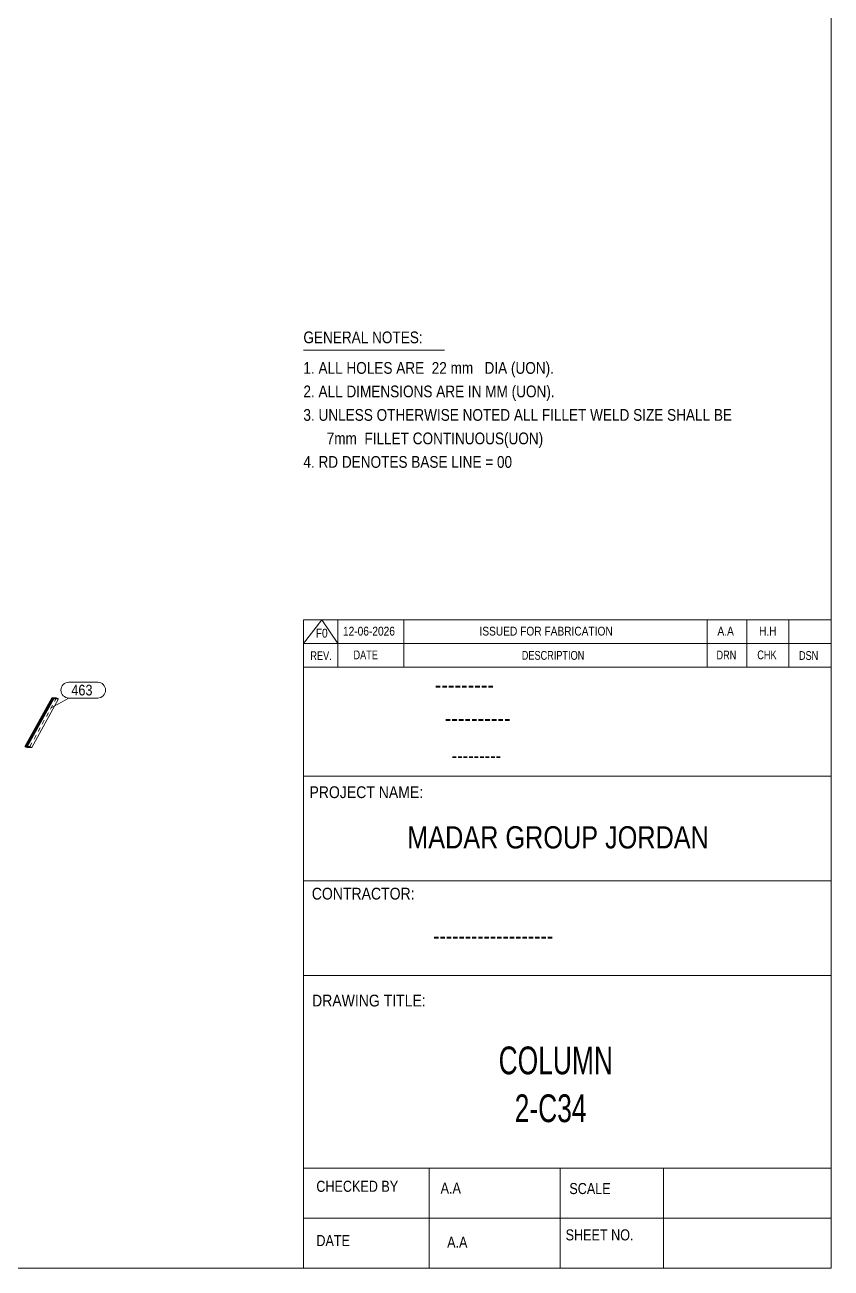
# Model space of a CAD drawing. Header units: millimetres. Extents: x 2 to 825, y 1 to 579.
# Drawn here: x 636.3 to 825, y 5 to 296 of the extents above; entities that cross this region are included whole.
import ezdxf

# ---------------------------------------------------------------- set-up
doc = ezdxf.new("R2010")
doc.units = ezdxf.units.MM
doc.linetypes.add('XKITLINE00', pattern=[0])
doc.linetypes.add('XKITLINE01', pattern=[4, 1, -1, 1, -1])
for name, color, linetype, lineweight in [('DrawingSheet', 5, 'Continuous', 0), ('OtherObjectType', 7, 'Continuous', 0), ('Part', 2, 'Continuous', 0), ('PartMark', 7, 'Continuous', 0)]:
    doc.layers.add(name, color=color, linetype=linetype, lineweight=lineweight)
doc.styles.add('@ARIAL_UNICODE_MS_BOLD', font='ARIAL.TTF')
doc.styles.add('ARIAL', font='ARIAL.TTF')
doc.styles.add('ARIAL_NARROW', font='ARIALN.TTF')
doc.styles.add('COMIC_SANS_MS_BOLD', font='COMICBD.TTF')
doc.styles.add('SWIS721_EX_BT', font='ARIAL.TTF')
doc.styles.add('SWISSE', font='ARIAL.TTF')

# ---------------------------------------------------------------- blocks, each defined once
blk = doc.blocks.new('*A17')
at = {"layer": 'Part', "color": 7, "linetype": 'XKITLINE00', "lineweight": 0}
for p, q in [((642.29, 136.8), (641.6, 136.6)), ((642.32, 136.85), (641.64, 136.66)), ((642.35, 136.91), (641.67, 136.72)), ((642.39, 136.97), (641.7, 136.78)), ((642.42, 137.03), (641.74, 136.84)), ((642.45, 137.09), (641.77, 136.9)), ((642.48, 137.15), (641.8, 136.96)), ((642.52, 137.21), (641.83, 137.01)), ((642.55, 137.27), (641.87, 137.07)), ((642.58, 137.33), (641.9, 137.13)), ((642.62, 137.39), (641.93, 137.19)), ((642.65, 137.45), (641.97, 137.25)), ((642.68, 137.51), (642, 137.31)), ((642.71, 137.56), (642.03, 137.37)), ((642.75, 137.62), (642.06, 137.43)), ((642.78, 137.68), (642.1, 137.49)), ((642.81, 137.74), (642.13, 137.55)), ((642.85, 137.8), (642.16, 137.61)), ((642.88, 137.86), (642.2, 137.66)), ((642.91, 137.92), (642.23, 137.72)), ((642.94, 137.98), (642.26, 137.78)), ((642.98, 138.04), (642.29, 137.84)), ((643.01, 138.1), (642.33, 137.9)), ((643.04, 138.16), (642.36, 137.96)), ((643.08, 138.21), (642.39, 138.02)), ((643.02, 138.25), (642.43, 138.08)), ((642.96, 138.28), (642.46, 138.14)), ((642.9, 138.31), (642.49, 138.2)), ((642.84, 138.35), (642.52, 138.26)), ((642.78, 138.38), (642.56, 138.32)), ((642.72, 138.41), (642.59, 138.37)), ((642.64, 138.44), (642.62, 138.43)), ((640.68, 133.9), (640, 133.7)), ((640.71, 133.96), (640.03, 133.76)), ((640.74, 134.02), (640.06, 133.82)), ((640.78, 134.08), (640.09, 133.88)), ((640.81, 134.13), (640.13, 133.94)), ((640.84, 134.19), (640.16, 134)), ((640.88, 134.25), (640.19, 134.06)), ((640.91, 134.31), (640.23, 134.12)), ((640.94, 134.37), (640.26, 134.18)), ((640.97, 134.43), (640.29, 134.23)), ((641.01, 134.49), (640.32, 134.29)), ((641.04, 134.55), (640.36, 134.35)), ((641.07, 134.61), (640.39, 134.41)), ((641.11, 134.67), (640.42, 134.47)), ((641.14, 134.73), (640.46, 134.53)), ((641.17, 134.78), (640.49, 134.59)), ((641.2, 134.84), (640.52, 134.65)), ((641.24, 134.9), (640.55, 134.71)), ((641.27, 134.96), (640.59, 134.77)), ((641.3, 135.02), (640.62, 134.83)), ((641.34, 135.08), (640.65, 134.89)), ((641.37, 135.14), (640.69, 134.94)), ((641.4, 135.2), (640.72, 135)), ((641.43, 135.26), (640.75, 135.06)), ((641.47, 135.32), (640.78, 135.12)), ((641.5, 135.38), (640.82, 135.18)), ((641.53, 135.44), (640.85, 135.24)), ((641.57, 135.49), (640.88, 135.3)), ((641.6, 135.55), (640.92, 135.36)), ((641.63, 135.61), (640.95, 135.42)), ((641.66, 135.67), (640.98, 135.48)), ((641.7, 135.73), (641.01, 135.54)), ((641.73, 135.79), (641.05, 135.59)), ((641.76, 135.85), (641.08, 135.65)), ((641.8, 135.91), (641.11, 135.71)), ((641.83, 135.97), (641.15, 135.77)), ((641.86, 136.03), (641.18, 135.83)), ((641.89, 136.09), (641.21, 135.89)), ((641.93, 136.15), (641.24, 135.95)), ((641.96, 136.2), (641.28, 136.01)), ((641.99, 136.26), (641.31, 136.07)), ((642.02, 136.32), (641.34, 136.13)), ((642.06, 136.38), (641.38, 136.19)), ((642.09, 136.44), (641.41, 136.25)), ((642.12, 136.5), (641.44, 136.3)), ((642.16, 136.56), (641.47, 136.36)), ((642.19, 136.62), (641.51, 136.42)), ((642.22, 136.68), (641.54, 136.48)), ((642.25, 136.74), (641.57, 136.54)), ((639.07, 131), (638.39, 130.8)), ((639.1, 131.06), (638.42, 130.86)), ((639.14, 131.12), (638.45, 130.92)), ((639.17, 131.18), (638.49, 130.98)), ((639.2, 131.24), (638.52, 131.04)), ((639.23, 131.3), (638.55, 131.1)), ((639.27, 131.35), (638.58, 131.16)), ((639.3, 131.41), (638.62, 131.22)), ((639.33, 131.47), (638.65, 131.28)), ((639.37, 131.53), (638.68, 131.34)), ((639.4, 131.59), (638.72, 131.4)), ((639.43, 131.65), (638.75, 131.46)), ((639.46, 131.71), (638.78, 131.51)), ((639.5, 131.77), (638.81, 131.57)), ((639.53, 131.83), (638.85, 131.63)), ((639.56, 131.89), (638.88, 131.69)), ((639.6, 131.95), (638.91, 131.75)), ((639.63, 132.01), (638.95, 131.81)), ((639.66, 132.06), (638.98, 131.87)), ((639.69, 132.12), (639.01, 131.93)), ((639.73, 132.18), (639.04, 131.99)), ((639.76, 132.24), (639.08, 132.05)), ((639.79, 132.3), (639.11, 132.11)), ((639.83, 132.36), (639.14, 132.16)), ((639.86, 132.42), (639.18, 132.22)), ((639.89, 132.48), (639.21, 132.28)), ((639.92, 132.54), (639.24, 132.34)), ((639.96, 132.6), (639.27, 132.4)), ((639.99, 132.66), (639.31, 132.46)), ((640.02, 132.71), (639.34, 132.52)), ((640.06, 132.77), (639.37, 132.58)), ((640.09, 132.83), (639.41, 132.64)), ((640.12, 132.89), (639.44, 132.7)), ((640.15, 132.95), (639.47, 132.76)), ((640.19, 133.01), (639.5, 132.82)), ((640.22, 133.07), (639.54, 132.87)), ((640.25, 133.13), (639.57, 132.93)), ((640.29, 133.19), (639.6, 132.99)), ((640.32, 133.25), (639.64, 133.05)), ((640.35, 133.31), (639.67, 133.11)), ((640.38, 133.37), (639.7, 133.17)), ((640.42, 133.42), (639.73, 133.23)), ((640.45, 133.48), (639.77, 133.29)), ((640.48, 133.54), (639.8, 133.35)), ((640.52, 133.6), (639.83, 133.41)), ((640.55, 133.66), (639.87, 133.47)), ((640.58, 133.72), (639.9, 133.53)), ((640.61, 133.78), (639.93, 133.58)), ((640.65, 133.84), (639.96, 133.64)), ((637.43, 128.04), (636.75, 127.85)), ((637.46, 128.1), (636.78, 127.91)), ((637.5, 128.16), (636.81, 127.97)), ((637.53, 128.22), (636.85, 128.03)), ((637.56, 128.28), (636.88, 128.08)), ((637.59, 128.34), (636.91, 128.14)), ((637.63, 128.4), (636.94, 128.2)), ((637.66, 128.46), (636.98, 128.26)), ((637.69, 128.52), (637.01, 128.32)), ((637.72, 128.58), (637.04, 128.38)), ((637.76, 128.63), (637.08, 128.44)), ((637.79, 128.69), (637.11, 128.5)), ((637.82, 128.75), (637.14, 128.56)), ((637.86, 128.81), (637.17, 128.62)), ((637.89, 128.87), (637.21, 128.68)), ((637.92, 128.93), (637.24, 128.73)), ((637.95, 128.99), (637.27, 128.79)), ((637.99, 129.05), (637.3, 128.85)), ((638.02, 129.11), (637.34, 128.91)), ((638.05, 129.17), (637.37, 128.97)), ((638.09, 129.23), (637.4, 129.03)), ((638.12, 129.28), (637.44, 129.09)), ((638.15, 129.34), (637.47, 129.15)), ((638.18, 129.4), (637.5, 129.21)), ((638.22, 129.46), (637.53, 129.27)), ((638.25, 129.52), (637.57, 129.33)), ((638.28, 129.58), (637.6, 129.39)), ((638.32, 129.64), (637.63, 129.44)), ((638.35, 129.7), (637.67, 129.5)), ((638.38, 129.76), (637.7, 129.56)), ((638.41, 129.82), (637.73, 129.62)), ((638.45, 129.88), (637.76, 129.68)), ((638.48, 129.94), (637.8, 129.74)), ((638.51, 129.99), (637.83, 129.8)), ((638.55, 130.05), (637.86, 129.86)), ((638.58, 130.11), (637.9, 129.92)), ((638.61, 130.17), (637.93, 129.98)), ((638.64, 130.23), (637.96, 130.04)), ((638.68, 130.29), (637.99, 130.09)), ((638.71, 130.35), (638.03, 130.15)), ((638.74, 130.41), (638.06, 130.21)), ((638.78, 130.47), (638.09, 130.27)), ((638.81, 130.53), (638.13, 130.33)), ((638.84, 130.59), (638.16, 130.39)), ((638.87, 130.65), (638.19, 130.45)), ((638.91, 130.7), (638.22, 130.51)), ((638.94, 130.76), (638.26, 130.57)), ((638.97, 130.82), (638.29, 130.63)), ((639.01, 130.88), (638.32, 130.69)), ((639.04, 130.94), (638.36, 130.75)), ((637, 127.27), (636.32, 127.08)), ((637.04, 127.33), (636.35, 127.14)), ((636.97, 127.22), (636.37, 127.04)), ((637.07, 127.39), (636.39, 127.2)), ((637.1, 127.45), (636.42, 127.26)), ((636.94, 127.16), (636.43, 127.01)), ((637.13, 127.51), (636.45, 127.32)), ((637.17, 127.57), (636.48, 127.37)), ((636.9, 127.1), (636.49, 126.98)), ((637.2, 127.63), (636.52, 127.43)), ((637.23, 127.69), (636.55, 127.49)), ((636.87, 127.04), (636.55, 126.95)), ((637.27, 127.75), (636.58, 127.55)), ((636.84, 126.98), (636.61, 126.91)), ((637.3, 127.81), (636.62, 127.61)), ((637.33, 127.87), (636.65, 127.67)), ((636.81, 126.92), (636.67, 126.88)), ((637.36, 127.92), (636.68, 127.73)), ((637.4, 127.98), (636.71, 127.79))]:
    blk.add_line(p, q, dxfattribs=at)
blk = doc.blocks.new('*A146')
at = {"layer": 'Part', "color": 2, "linetype": 'XKITLINE00', "lineweight": 0}
for p, q in [((636.32, 127.08), (642.64, 138.46)), ((643.08, 138.21), (636.76, 126.83)), ((644.18, 138.21), (637.93, 126.83)), ((643.74, 138.46), (642.64, 138.46)), ((642.64, 138.46), (643.08, 138.21)), ((644.18, 138.21), (643.08, 138.21)), ((643.74, 138.46), (644.18, 138.21)), ((636.76, 126.83), (636.32, 127.08)), ((637.93, 126.83), (636.76, 126.83))]:
    blk.add_line(p, q, dxfattribs=at)
at = {"layer": 'Part', "color": 7, "linetype": 'XKITLINE01', "lineweight": 0}
for p, q in [((637.5, 127.08), (643.74, 138.46)), ((637.5, 127.08), (636.32, 127.08)), ((637.93, 126.83), (637.5, 127.08))]:
    blk.add_line(p, q, dxfattribs=at)
blk = doc.blocks.new('*A149')
at = {"layer": 'DrawingSheet', "color": 5, "linetype": 'XKITLINE00', "lineweight": 0}
for p, q in [((825, 5), (825, 579)), ((5, 5), (825, 5))]:
    blk.add_line(p, q, dxfattribs=at)
blk = doc.blocks.new('*A151')
at = {"layer": 'OtherObjectType', "color": 7, "linetype": 'XKITLINE00', "lineweight": 0}
blk.add_line((701.5, 219.82), (734.5, 219.82), dxfattribs=at)
at = {"layer": 'OtherObjectType', "color": 7, "style": 'ARIAL_NARROW', "width": 1.008832}
for s, p in [('GENERAL NOTES:', (701.5, 221.47)), ('1. ALL HOLES ARE  22 mm   DIA (UON).', (701.5, 214.32)), ('2. ALL DIMENSIONS ARE IN MM (UON).', (701.5, 208.82)), ('3. UNLESS OTHERWISE NOTED ALL FILLET WELD SIZE SHALL BE', (701.5, 203.32)), ('7mm  FILLET CONTINUOUS(UON)', (706.95, 197.82)), ('4. RD DENOTES BASE LINE = 00', (701.5, 192.32))]:
    blk.add_text(s, height=2.75, dxfattribs=at).set_placement(p)
blk = doc.blocks.new('*A152')
at = {"layer": 'OtherObjectType', "color": 7, "linetype": 'XKITLINE00', "lineweight": 0}
for p, q in [((701.5, 156.76), (825, 156.76)), ((701.5, 151.21), (705.82, 156.76)), ((701.5, 151.21), (701.5, 156.76)), ((705.82, 156.76), (709.53, 151.21)), ((709.53, 151.21), (709.53, 156.76)), ((724.97, 151.21), (724.97, 156.76)), ((795.98, 151.21), (795.98, 156.76)), ((805.24, 151.21), (805.24, 156.76)), ((815.12, 151.21), (815.12, 156.76)), ((825, 151.21), (825, 156.76)), ((701.5, 151.21), (825, 151.21)), ((701.5, 145.65), (701.5, 151.21)), ((705.21, 151.21), (825, 151.21)), ((709.53, 145.65), (709.53, 151.21)), ((724.97, 145.65), (724.97, 151.21)), ((795.98, 145.65), (795.98, 151.21)), ((805.24, 145.65), (805.24, 151.21)), ((815.12, 145.65), (815.12, 151.21)), ((825, 145.65), (825, 151.21))]:
    blk.add_line(p, q, dxfattribs=at)
at = {"layer": 'OtherObjectType', "color": 7, "style": 'ARIAL_NARROW'}
for s, height, width, p in [('F0', 2.058, 1.008832, (704.4, 152.59)), ('12-06-2026', 2.058, 1.008832, (710.76, 153.06)), ('ISSUED FOR FABRICATION', 2.0583, 1.008832, (742.71, 153.06)), ('A.A', 2.058, 1.008832, (798.4, 153.06)), ('H.H', 2.058, 1.008832, (808.13, 153.06)), ('REV.', 2.058, 0.907949, (703.13, 147.31)), ('DATE', 2.058, 0.907949, (713.23, 147.5)), ('DESCRIPTION', 2.0583, 0.907949, (752.61, 147.39)), ('DRN', 2.058, 0.907949, (798.17, 147.47)), ('CHK', 2.058, 0.907949, (807.72, 147.5)), ('DSN', 2.058, 0.907949, (817.47, 147.35))]:
    blk.add_text(s, height=height, dxfattribs=dict(at, width=width)).set_placement(p)
blk = doc.blocks.new('*A154')
at = {"layer": 'OtherObjectType', "color": 2, "linetype": 'XKITLINE00', "lineweight": 0}
for p, q in [((701.5, 145.65), (825, 145.65)), ((701.5, 5), (701.5, 145.64)), ((824.98, 145.64), (825, 5)), ((825, 120.14), (701.5, 120.14)), ((701.5, 95.63), (825, 95.63)), ((825, 73.49), (701.5, 73.49)), ((825, 28.4), (701.5, 28.4)), ((730.94, 28.4), (730.94, 5)), ((761.62, 5), (761.62, 28.4)), ((785.75, 5), (785.75, 28.4)), ((825, 16.7), (701.5, 16.7)), ((825, 5), (701.5, 5))]:
    blk.add_line(p, q, dxfattribs=at)
at = {"layer": 'OtherObjectType', "color": 4, "style": '@ARIAL_UNICODE_MS_BOLD', "width": 0.85}
blk.add_text('---------', height=3.9, dxfattribs=at).set_placement((732.23, 139.59))
at = {"layer": 'OtherObjectType', "color": 7, "style": 'ARIAL', "width": 0.85}
for s, height, p in [('----------', 3.9, (734.56, 131.77)), ('---------', 3.25, (736.21, 123.31))]:
    blk.add_text(s, height=height, dxfattribs=at).set_placement(p)
at = {"layer": 'OtherObjectType', "color": 3, "width": 0.85}
for s, style, p in [('PROJECT NAME:', 'SWIS721_EX_BT', (702.92, 115.01)), ('CONTRACTOR:', 'SWISSE', (703.47, 91.27)), ('DRAWING TITLE:', 'SWIS721_EX_BT', (703.53, 66.24))]:
    blk.add_text(s, height=2.7618, dxfattribs=dict(at, style=style)).set_placement(p)
at = {"layer": 'OtherObjectType', "color": 7, "width": 0.85}
for s, height, p in [('MADAR GROUP JORDAN', 5.2, (725.79, 103.23)), ('CHECKED BY', 2.592, (704.53, 22.86)), ('A.A', 2.592, (733.61, 22.45)), ('SCALE', 2.592, (763.74, 22.33)), ('DATE', 2.592, (704.54, 10.16)), ('A.A', 2.592, (735.14, 9.76)), ('SHEET NO.', 2.592, (762.87, 11.49))]:
    blk.add_text(s, height=height, dxfattribs=at).set_placement(p)
at = {"layer": 'OtherObjectType', "color": 1}
for s, height, style, width, p in [('-------------------', 3.9, 'COMIC_SANS_MS_BOLD', 0.85, (731.87, 80.86)), ('COLUMN', 6.5, 'ARIAL', 0.68, (747.19, 50.37)), ('2-C34', 6.5, 'ARIAL', 0.68, (750.95, 39.17))]:
    blk.add_text(s, height=height, dxfattribs=dict(at, style=style, width=width)).set_placement(p)
blk = doc.blocks.new('*A359')
at = {"layer": 'PartMark', "color": 7, "linetype": 'XKITLINE00', "lineweight": 0}
for p, q in [((646.59, 142.14), (653.36, 142.14)), ((642.35, 136.04), (646.59, 138.44)), ((646.59, 138.44), (653.36, 138.44))]:
    blk.add_line(p, q, dxfattribs=at)
for centre, start, end in [((646.59, 140.29), 90, 270), ((653.36, 140.29), 270, 90)]:
    blk.add_arc(centre, 1.85, start, end, dxfattribs=at)
at = {"layer": 'PartMark', "color": 3, "style": 'ARIAL', "width": 0.85}
blk.add_text('463', height=2.5, dxfattribs=at).set_placement((647.19, 139.04))

msp = doc.modelspace()

# ---------------------------------------------------------------- block references
at = {"lineweight": 0}
for name in ['*A149', '*A151', '*A152', '*A154', '*A359', '*A146', '*A17']:
    msp.add_blockref(name, (0, 0), dxfattribs=at)

doc.saveas('drawing.dxf')
